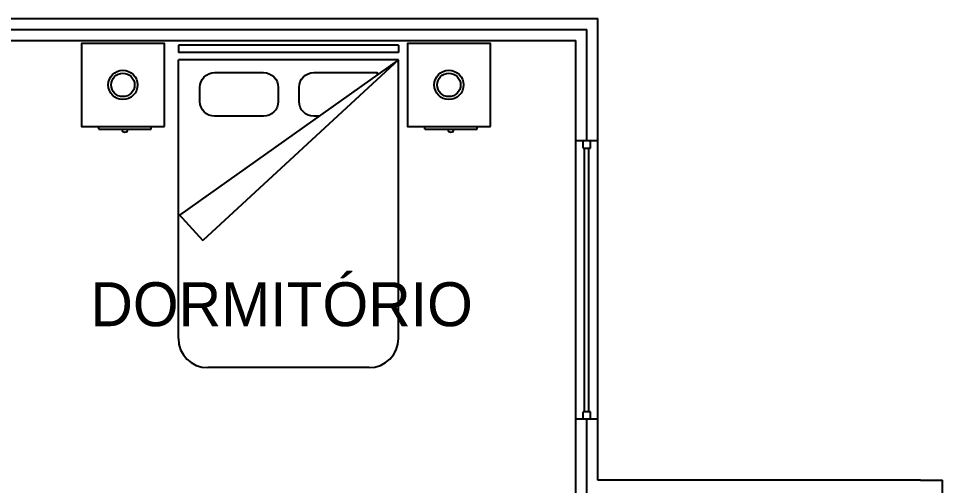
# Model space of a CAD drawing. Header units: millimetres. Extents: x 686.5 to 717.1, y 236.1 to 261.6.
# Drawn here: x 704.476 to 706.051, y 242.643 to 243.44 of the extents above; entities that cross this region are included whole.
import ezdxf

# ---------------------------------------------------------------- set-up
doc = ezdxf.new("R2010")
doc.units = ezdxf.units.MM
doc.linetypes.add('ACAD_ISO04W100', pattern=[30.5, 24, -3, 0.5, -3])
for name, color, linetype in [('EJE', 4, 'ACAD_ISO04W100'), ('LETREROS', 31, 'Continuous'), ('MUE', 2, 'Continuous'), ('MURO1', 3, 'Continuous'), ('TEJA', 242, 'Continuous'), ('VENTANAS', 111, 'Continuous')]:
    doc.layers.add(name, color=color, linetype=linetype)

# ---------------------------------------------------------------- blocks, each defined once
blk = doc.blocks.new('BURO')
at = {"layer": 'MUE', "color": 2}
for p, q in [((-0.1743, -0.3241), (-0.1743, -0.3041)), ((0.1825, -0.3241), (0.1825, -0.3041))]:
    blk.add_line(p, q, dxfattribs=at)
blk.add_lwpolyline([(0.2727, -0.3041), (0.2727, 0.2616), (-0.293, 0.2616), (-0.293, -0.3041)], close=True, dxfattribs=at)
blk.add_lwpolyline([(-0.1743, -0.3241), (0.1825, -0.3241)], dxfattribs=at)
for radius in [0.1, 0.08]:
    blk.add_circle((-0.0101, -0.0212), radius, dxfattribs=at)
blk.add_arc((0.0041, -0.3241), 0.02, 180, 0, dxfattribs=at)
blk = doc.blocks.new('CAMA3')
at = {"layer": 'MUE', "color": 2}
for p, q in [((-0.87, 0.77), (1.03, 0.77)), ((-0.02, 0.77), (-0.2015, 0.6023)), ((1.03, -0.73), (-0.0288, 0.762)), ((1.03, -0.73), (1.03, 0.77)), ((1.08, -0.73), (1.08, 0.77)), ((1.13, 0.77), (1.08, 0.77)), ((1.13, -0.73), (1.13, 0.77)), ((-1.07, -0.53), (-1.07, 0.57)), ((1.03, -0.73), (-0.2015, 0.6023)), ((-0.87, -0.73), (1.03, -0.73)), ((1.13, -0.73), (1.08, -0.73))]:
    blk.add_line(p, q, dxfattribs=at)
blk.add_lwpolyline([(0.6458, 0.1896), (0.6458, 0.5227, -0.414214), (0.7458, 0.6227), (0.8436, 0.6227, -0.414214), (0.9436, 0.5227), (0.9436, 0.1896, -0.414214), (0.8436, 0.0896), (0.7458, 0.0896, -0.414214)], format="xyb", close=True, dxfattribs=at)
blk.add_lwpolyline([(0.6458, -0.1886), (0.6458, -0.1532, -0.414214), (0.7458, -0.0532), (0.8436, -0.0532, -0.414214), (0.9436, -0.1532), (0.9436, -0.5864), (0.928, -0.5864)], format="xyb", dxfattribs=at)
for centre, start, end in [((-0.87, 0.57), 90, 180), ((-0.87, -0.53), 180, 270)]:
    blk.add_arc(centre, 0.2, start, end, dxfattribs=at)

msp = doc.modelspace()

# ---------------------------------------------------------------- linework, layer by layer
at = {"layer": 'EJE'}
for p, q in [((704.4445, 243.421), (705.4445, 243.421)), ((705.4445, 243.2312), (705.4445, 243.421)), ((705.4445, 242.3835), (705.4445, 242.7562))]:
    msp.add_line(p, q, dxfattribs=at)
at = {"layer": 'MURO1'}
for p, q in [((704.4257, 243.4397), (705.4632, 243.4397)), ((705.4632, 242.6522), (705.4632, 243.4397)), ((704.4632, 243.4022), (705.4257, 243.4022)), ((705.4257, 242.4022), (705.4257, 243.4022)), ((705.4632, 243.2312), (705.4257, 243.2312)), ((705.4632, 242.7562), (705.4257, 242.7562)), ((706.0132, 242.6522), (705.4632, 242.6522)), ((706.0132, 242.6522), (706.0507, 242.6522)), ((706.0507, 241.4147), (706.0507, 242.6522))]:
    msp.add_line(p, q, dxfattribs=at)
at = {"layer": 'VENTANAS'}
for p, q in [((705.4381, 243.2187), (705.4381, 243.2312)), ((705.4506, 243.2187), (705.4506, 243.2312)), ((705.4381, 243.2187), (705.4506, 243.2187)), ((705.4406, 242.7687), (705.4406, 243.2187)), ((705.4481, 242.7687), (705.4481, 243.2187)), ((705.4381, 242.7562), (705.4381, 242.7687)), ((705.4506, 242.7687), (705.4381, 242.7687)), ((705.4506, 242.7562), (705.4506, 242.7687))]:
    msp.add_line(p, q, dxfattribs=at)

# ---------------------------------------------------------------- block references
at = {"layer": 'TEJA', "xscale": 0.25, "yscale": 0.25, "zscale": 0.25}
for p in [(704.6563, 243.3317), (705.2119, 243.3317)]:
    msp.add_blockref('BURO', p, dxfattribs=at)
at = {"layer": 'TEJA', "xscale": 0.25, "yscale": 0.25, "zscale": 0.25, "rotation": 90}
msp.add_blockref('CAMA3', (704.9408, 243.1115), dxfattribs=at)

# ---------------------------------------------------------------- texts
at = {"layer": 'LETREROS', "color": 1}
msp.add_text('DORMITÓRIO', height=0.075, dxfattribs=at).set_placement((704.5984, 242.9147))

doc.saveas('drawing.dxf')
